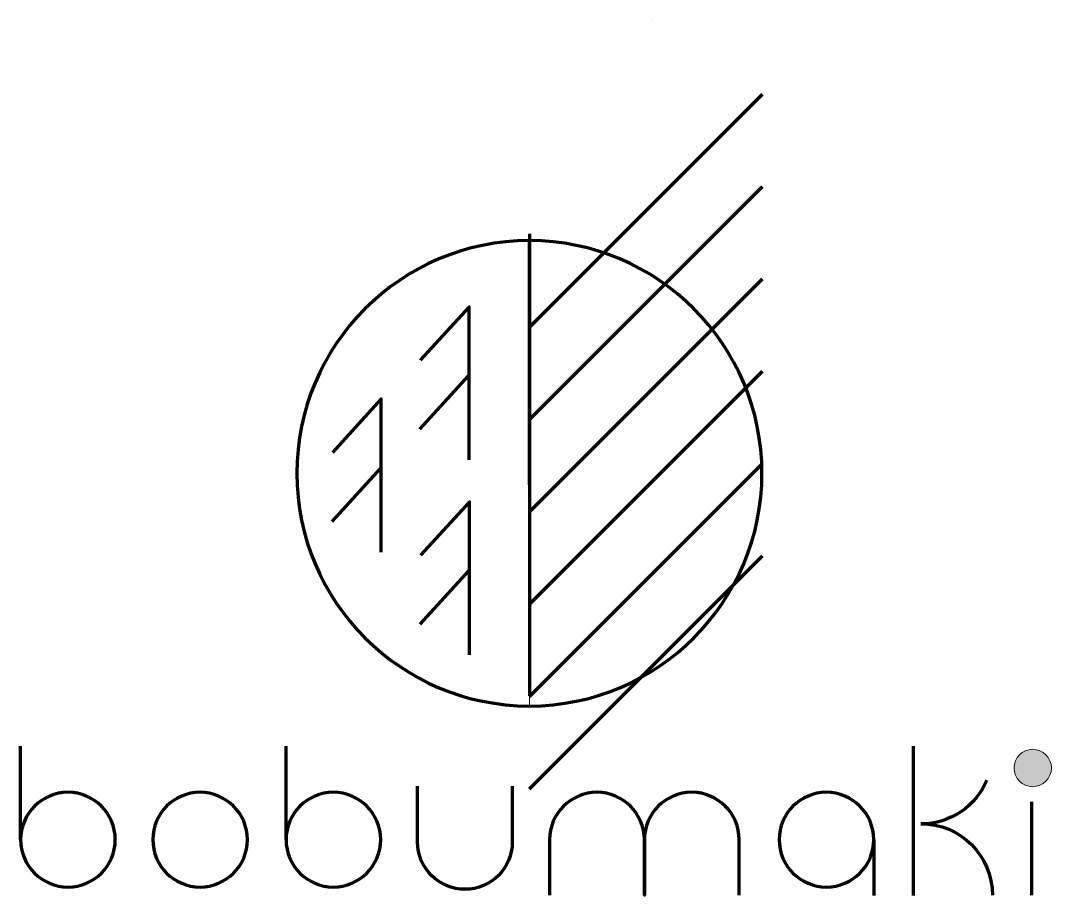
# Model space of a CAD drawing. Header units: inches. Extents: x 2.05 to 8.95, y -6.46 to -0.61.
import ezdxf

# ---------------------------------------------------------------- set-up
doc = ezdxf.new("R2010")
doc.units = ezdxf.units.IN
doc.header["$MEASUREMENT"] = 0
doc.layers.add('Layer 1', color=7, linetype='Continuous')

# ---------------------------------------------------------------- blocks, each defined once
blk = doc.blocks.new('block 3')
at = {"layer": 'Layer 1', "true_color": 0x221f1f}
h = blk.add_hatch(color=179, dxfattribs=at)
h.dxf.hatch_style = 2
edge = h.paths.add_edge_path()
edge.add_spline(control_points=[(8.9478, -5.61), (8.9478, -5.541), (8.8919, -5.485), (8.8228, -5.485), (8.7538, -5.485), (8.6978, -5.541), (8.6978, -5.61), (8.6978, -5.6791), (8.7538, -5.735), (8.8228, -5.735), (8.8919, -5.735), (8.9478, -5.6791), (8.9478, -5.61)], knot_values=[0, 0, 0, 0, 1, 1, 1, 2, 2, 2, 3, 3, 3, 4, 4, 4, 4], degree=3, periodic=1)
at = {"layer": 'Layer 1', "color": 179, "lineweight": 211, "true_color": 0x221f1f}
for points in [[(2.0522, -6.0892), (2.0522, -5.4647)], [(3.8279, -6.0892), (3.8279, -5.4647)], [(8.0247, -6.4616), (8.0247, -5.4647)], [(8.8164, -6.4607), (8.8164, -5.8362)], [(7.7596, -6.0896), (7.7596, -6.4618)]]:
    blk.add_lwpolyline(points, dxfattribs=at)
at = {"layer": 'Layer 1', "lineweight": 0}
blk.add_open_spline([(8.9478, -5.61), (8.9478, -5.541), (8.8919, -5.485), (8.8228, -5.485), (8.7538, -5.485), (8.6978, -5.541), (8.6978, -5.61), (8.6978, -5.6791), (8.7538, -5.735), (8.8228, -5.735), (8.8919, -5.735), (8.9478, -5.6791), (8.9478, -5.61)], degree=3, knots=[0, 0, 0, 0, 1, 1, 1, 2, 2, 2, 3, 3, 3, 4, 4, 4, 4], dxfattribs=at)
at = {"layer": 'Layer 1', "color": 179, "lineweight": 211, "true_color": 0x221f1f}
for points in [[(8.5156, -5.6918), (8.443, -5.8636), (8.2729, -5.9841), (8.0746, -5.9841)], [(8.0746, -5.9823), (8.339, -5.9823), (8.5532, -6.1966), (8.5532, -6.4609)]]:
    blk.add_open_spline(points, degree=3, dxfattribs=at)
for points, knots in [([(2.3688, -6.4058), (2.1939, -6.4058), (2.0522, -6.2641), (2.0522, -6.0892), (2.0522, -5.9143), (2.1939, -5.7726), (2.3688, -5.7726), (2.5436, -5.7726), (2.6854, -5.9143), (2.6854, -6.0892), (2.6854, -6.2641), (2.5436, -6.4058), (2.3688, -6.4058)], [0, 0, 0, 0, 1, 1, 1, 2, 2, 2, 3, 3, 3, 4, 4, 4, 4]), ([(3.2529, -6.4058), (3.078, -6.4058), (2.9363, -6.2641), (2.9363, -6.0892), (2.9363, -5.9143), (3.078, -5.7726), (3.2529, -5.7726), (3.4277, -5.7726), (3.5695, -5.9143), (3.5695, -6.0892), (3.5695, -6.2641), (3.4277, -6.4058), (3.2529, -6.4058)], [0, 0, 0, 0, 1, 1, 1, 2, 2, 2, 3, 3, 3, 4, 4, 4, 4]), ([(4.1445, -6.4058), (3.9697, -6.4058), (3.8279, -6.2641), (3.8279, -6.0892), (3.8279, -5.9143), (3.9697, -5.7726), (4.1445, -5.7726), (4.3194, -5.7726), (4.4611, -5.9143), (4.4611, -6.0892), (4.4611, -6.2641), (4.3194, -6.4058), (4.1445, -6.4058)], [0, 0, 0, 0, 1, 1, 1, 2, 2, 2, 3, 3, 3, 4, 4, 4, 4]), ([(5.3412, -5.7325), (5.3412, -5.7325), (5.3412, -6.1047), (5.3412, -6.1047), (5.3412, -6.2795), (5.1994, -6.4213), (5.0246, -6.4213), (4.8497, -6.4213), (4.708, -6.2795), (4.708, -6.1047), (4.708, -6.1047), (4.708, -5.7325), (4.708, -5.7325)], [0, 0, 0, 0, 1, 1, 1, 2, 2, 2, 3, 3, 3, 4, 4, 4, 4]), ([(6.8592, -6.4614), (6.8592, -6.4614), (6.8592, -6.0892), (6.8592, -6.0892), (6.8592, -5.9143), (6.7175, -5.7726), (6.5426, -5.7726), (6.5426, -5.7726), (6.5417, -5.7726), (6.5417, -5.7726), (6.3669, -5.7726), (6.2251, -5.9143), (6.2251, -6.0892), (6.2251, -6.0892), (6.2251, -6.4614), (6.2251, -6.4614), (6.2251, -6.4614), (6.225, -6.0892), (6.225, -6.0892), (6.225, -5.9143), (6.0832, -5.7726), (5.9084, -5.7726), (5.9084, -5.7726), (5.9075, -5.7726), (5.9075, -5.7726), (5.7326, -5.7726), (5.5909, -5.9143), (5.5909, -6.0892), (5.5909, -6.0892), (5.5909, -6.4614), (5.5909, -6.4614)], [0, 0, 0, 0, 1, 1, 1, 2, 2, 2, 3, 3, 3, 4, 4, 4, 5, 5, 5, 6, 6, 6, 7, 7, 7, 8, 8, 8, 9, 9, 9, 10, 10, 10, 10]), ([(7.4431, -6.4058), (7.2683, -6.4058), (7.1265, -6.2641), (7.1265, -6.0892), (7.1265, -5.9143), (7.2683, -5.7726), (7.4431, -5.7726), (7.618, -5.7726), (7.7597, -5.9143), (7.7597, -6.0892), (7.7597, -6.2641), (7.618, -6.4058), (7.4431, -6.4058)], [0, 0, 0, 0, 1, 1, 1, 2, 2, 2, 3, 3, 3, 4, 4, 4, 4])]:
    blk.add_open_spline(points, degree=3, knots=knots, dxfattribs=at)
blk = doc.blocks.new('block 4')
at = {"layer": 'Layer 1', "color": 179, "lineweight": 211, "true_color": 0x221f1f}
for points in [[(5.0545, -4.8539), (5.0545, -3.8294), (4.7282, -4.1861)], [(5.0494, -4.2913), (4.7231, -4.648)]]:
    blk.add_lwpolyline(points, dxfattribs=at)
blk = doc.blocks.new('block 5')
at = {"layer": 'Layer 1', "color": 179, "lineweight": 211, "true_color": 0x221f1f}
for points in [[(4.4653, -4.1672), (4.4653, -3.1426), (4.1389, -3.4993)], [(4.4602, -3.6045), (4.1338, -3.9612)]]:
    blk.add_lwpolyline(points, dxfattribs=at)
blk = doc.blocks.new('block 6')
at = {"layer": 'Layer 1', "color": 179, "lineweight": 211, "true_color": 0x221f1f}
for points in [[(5.0522, -3.5504), (5.0522, -2.5258), (4.7258, -2.8825)], [(5.0471, -2.9877), (4.7207, -3.3444)]]:
    blk.add_lwpolyline(points, dxfattribs=at)
blk = doc.blocks.new('block 9')
at = {"layer": 'Layer 1', "color": 179, "lineweight": 211, "true_color": 0x221f1f}
for points in [[(5.4573, -2.6622), (7.0153, -1.1041)], [(5.4573, -3.2795), (7.0153, -1.7215)], [(5.4572, -3.8968), (7.0153, -2.3388)], [(5.4572, -4.5142), (7.0153, -2.9562)], [(5.4572, -5.1315), (7.0153, -3.5735)], [(5.4573, -5.7489), (7.0153, -4.1909)]]:
    blk.add_lwpolyline(points, dxfattribs=at)
blk = doc.blocks.new('block 8')
at = {"layer": 'Layer 1', "color": 179, "lineweight": 211, "true_color": 0x221f1f}
for points in [[(6.2727, -0.6126), (6.2727, -0.6126)], [(5.4573, -2.6622), (7.0153, -1.1041)], [(5.4471, -2.6601), (5.4471, -2.6601)], [(5.4484, -2.6621), (5.4484, -2.6621)], [(5.4505, -2.6635), (5.4505, -2.6635)], [(5.4528, -2.664), (5.4528, -2.664)], [(5.4554, -2.6635), (5.4554, -2.6635)], [(5.4587, -2.66), (5.4587, -2.66)], [(7.0065, -4.2202), (7.0065, -4.2202)]]:
    blk.add_lwpolyline(points, dxfattribs=at)
at = {"layer": 'Layer 1'}
blk.add_blockref('block 9', (0, 0), dxfattribs=at)
blk = doc.blocks.new('block 7')
at = {"layer": 'Layer 1', "lineweight": 0}
blk.add_open_spline([(5.456, -2.0838), (6.3153, -2.0838), (7.0119, -2.7803), (7.0119, -3.6396), (7.0119, -4.4989), (6.3153, -5.1955), (5.456, -5.1955), (5.456, -5.1955), (5.456, -2.0838), (5.456, -2.0838)], degree=3, knots=[0, 0, 0, 0, 1, 1, 1, 2, 2, 2, 3, 3, 3, 3], dxfattribs=at)
at = {"layer": 'Layer 1'}
blk.add_blockref('block 8', (0, 0), dxfattribs=at)
blk = doc.blocks.new('block 2')
at = {"layer": 'Layer 1', "color": 179, "lineweight": 211, "true_color": 0x221f1f}
for points in [[(5.456, -2.0382), (5.456, -5.1272)], [(5.456, -3.7171), (5.456, -2.0782)]]:
    blk.add_lwpolyline(points, dxfattribs=at)
blk.add_open_spline([(7.0119, -3.6396), (7.0119, -4.4989), (6.3153, -5.1955), (5.456, -5.1955), (4.5967, -5.1955), (3.9002, -4.4989), (3.9002, -3.6396), (3.9002, -2.7803), (4.5967, -2.0838), (5.456, -2.0838), (6.3153, -2.0838), (7.0119, -2.7803), (7.0119, -3.6396)], degree=3, knots=[0, 0, 0, 0, 1, 1, 1, 2, 2, 2, 3, 3, 3, 4, 4, 4, 4], dxfattribs=at)
at = {"layer": 'Layer 1'}
for name in ['block 7', 'block 6', 'block 5', 'block 4', 'block 3']:
    blk.add_blockref(name, (0, 0), dxfattribs=at)

msp = doc.modelspace()

# ---------------------------------------------------------------- block references
at = {"layer": 'Layer 1'}
msp.add_blockref('block 2', (0, 0), dxfattribs=at)

doc.saveas('drawing.dxf')
